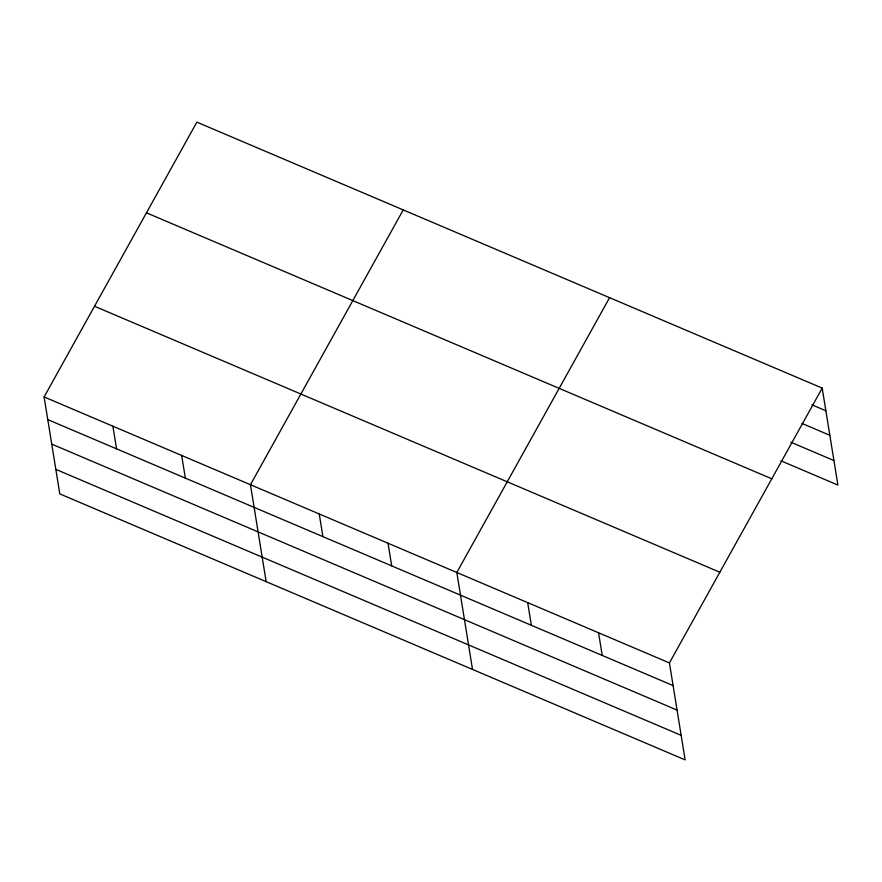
<?xml version="1.0" encoding="UTF-8"?>
<svg xmlns="http://www.w3.org/2000/svg" width="882" height="882" viewBox="0 0 882 882"><rect width="100%" height="100%" fill="white"/><g stroke="black" fill="none" stroke-linecap="round" stroke-linejoin="round"><path stroke-width="1.32" d="M822.2 388.113L669.427 662.922L685.127 759.865L59.8 493.887L44.1 396.944L196.873 122.135L822.2 388.113L837.9 485.056L780.956 460.834M403.228 209.905L250.455 484.714L266.155 581.657M609.583 297.675L456.821 572.484L472.52 669.427M811.947 404.849L825.872 410.769M801.992 423.437L829.841 435.289M790.9 442.246L833.931 460.547M146.456 212.827L771.783 478.794M94.517 306.252L719.844 572.231M44.1 396.944L669.427 662.922M47.771 419.6L673.098 685.579M51.74 444.109L677.067 710.087M55.831 469.367L681.158 735.345M598.558 632.769L602.23 655.425M527.69 602.627L531.35 625.283M388.025 543.224L391.696 565.88M319.24 513.974L322.911 536.631M181.67 455.454L185.341 478.11M112.885 426.204L116.556 448.861"/></g></svg>
